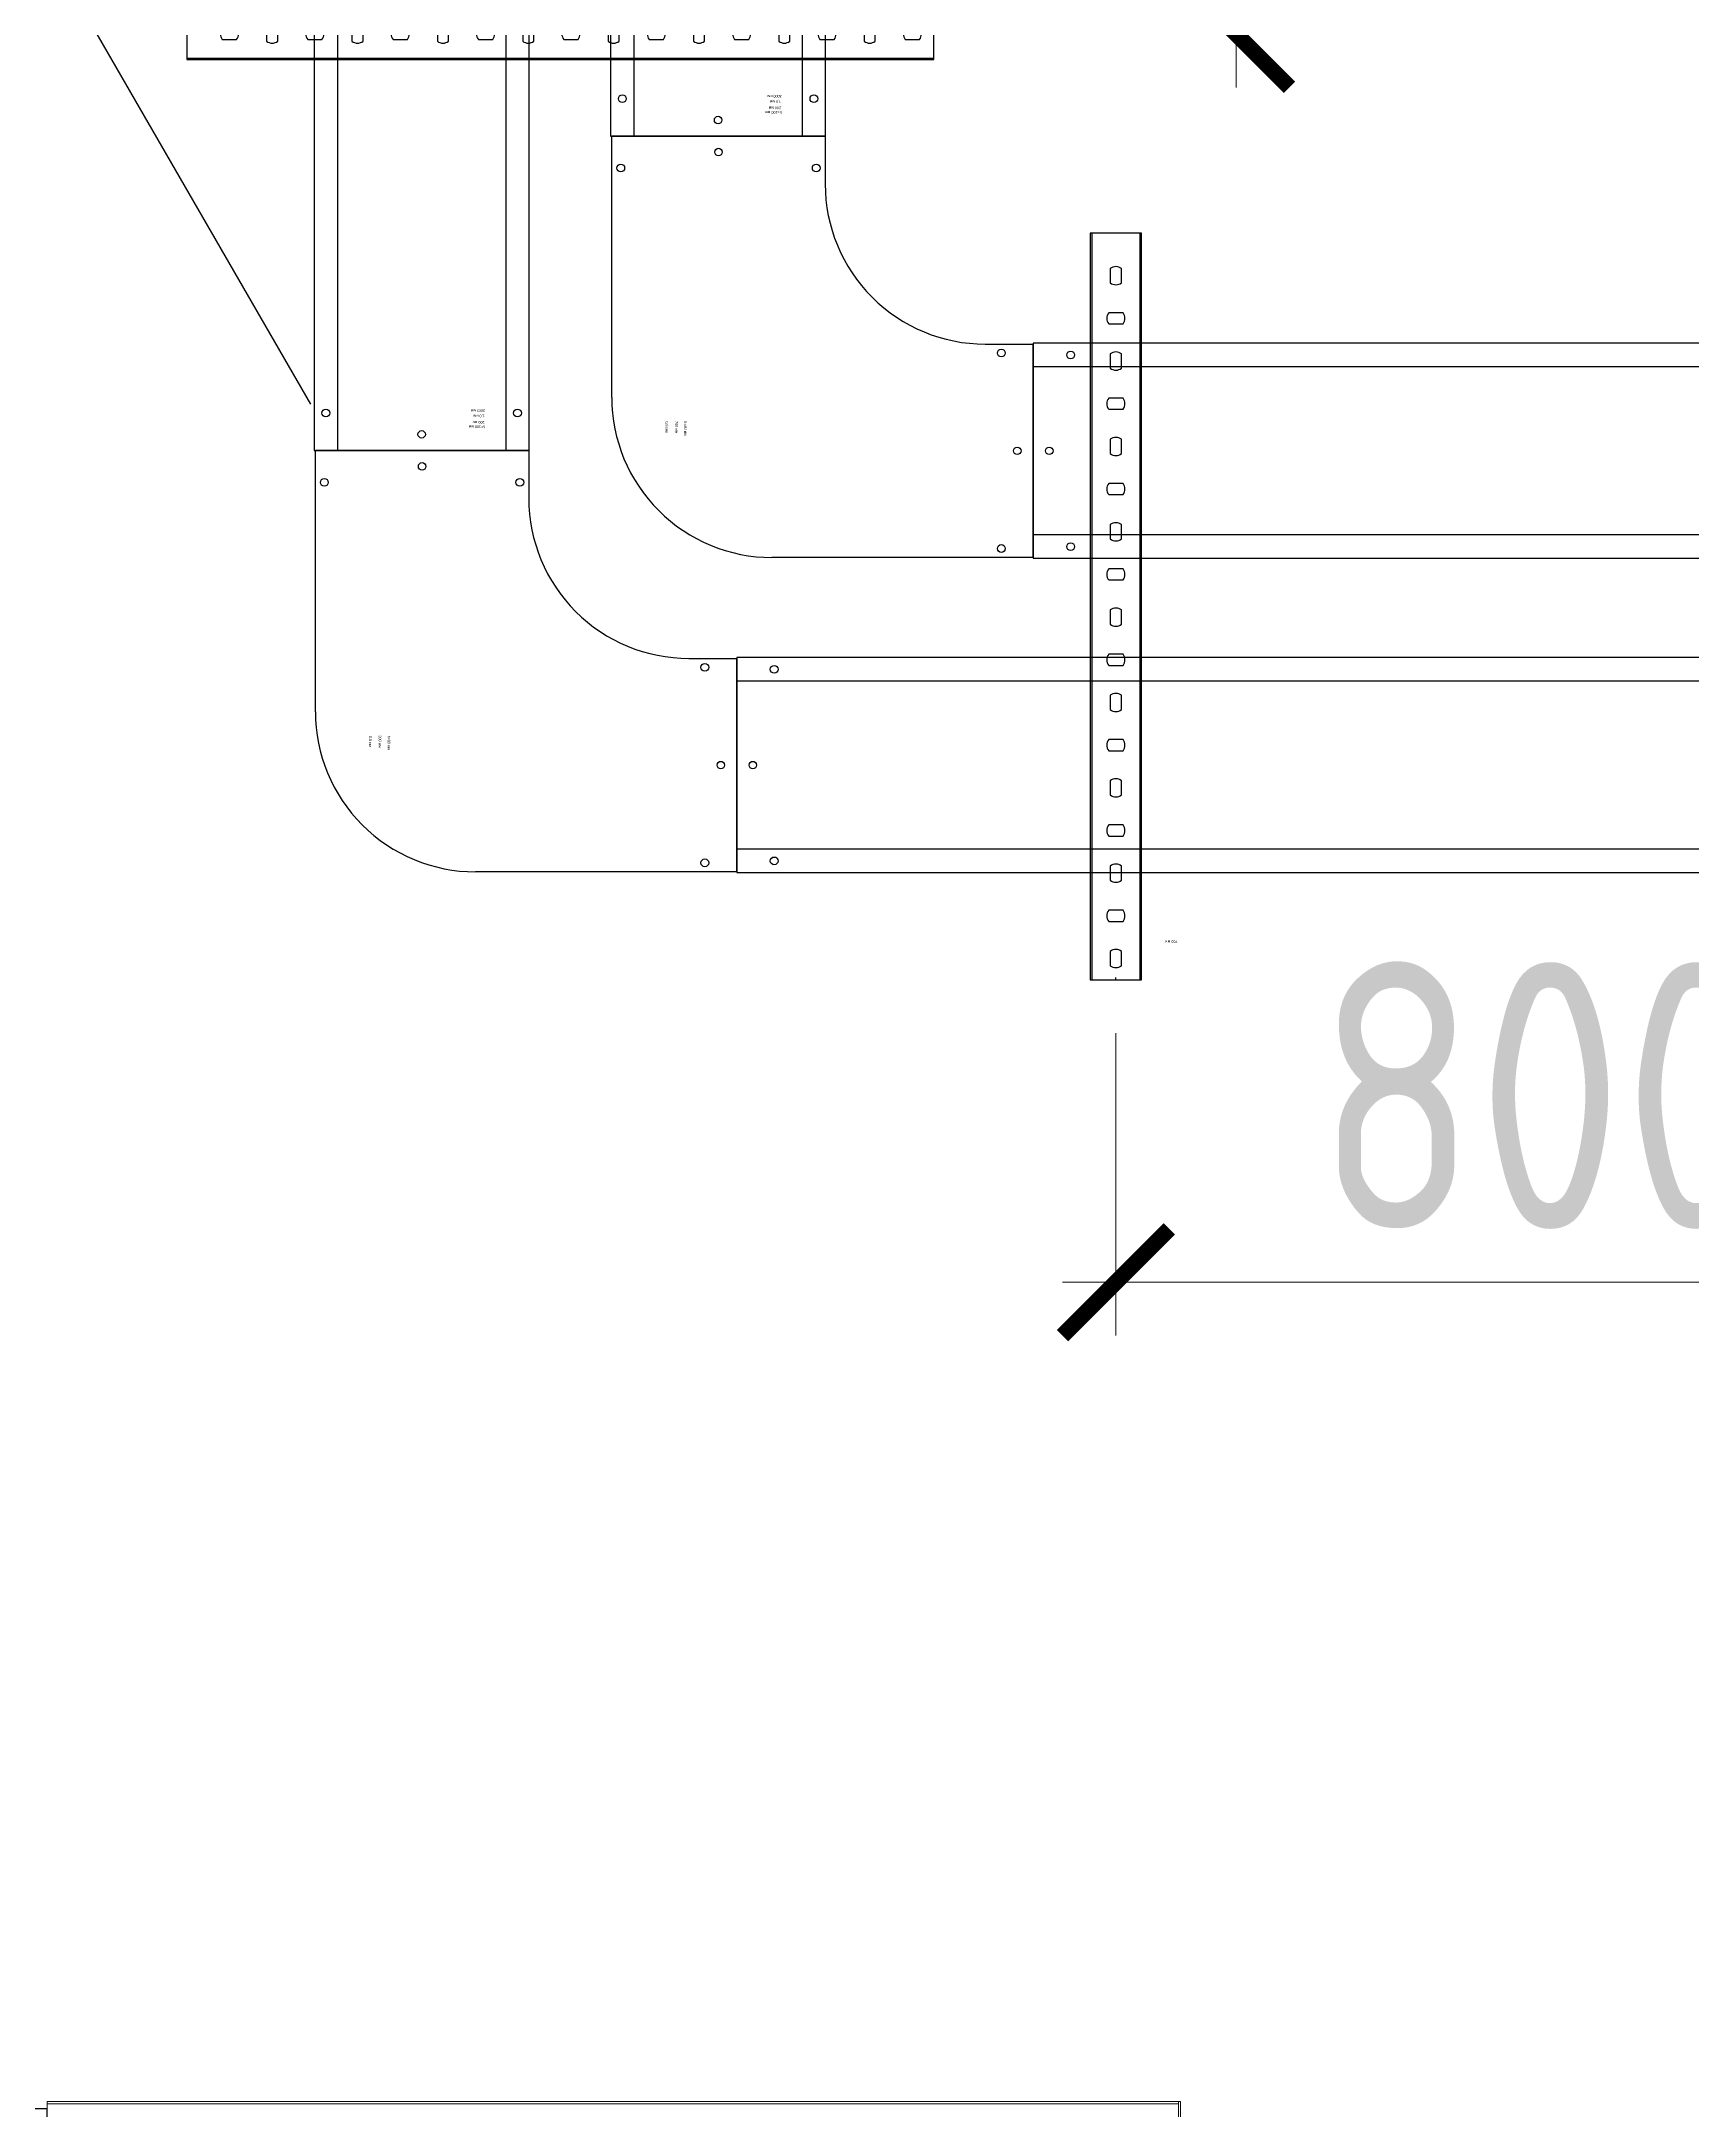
# Model space of a CAD drawing. Header units: millimetres. Extents: x -42533 to 645315, y 3457 to 82611.
# Drawn here: x 280672 to 282219, y 35182 to 37122 of the extents above; entities that cross this region are included whole.
import ezdxf
from ezdxf.enums import TextEntityAlignment as Align

# ---------------------------------------------------------------- set-up
doc = ezdxf.new("R2018")
doc.units = ezdxf.units.MM
for name, color, linetype in [('00_00_потолок_Панели из стали', 7, 'Continuous'), ('ЭОМ_Лотки авар.', 1, 'Continuous'), ('ЭОМ_Лотки рабочие', 5, 'Continuous')]:
    doc.layers.add(name, color=color, linetype=linetype)
for name, color, linetype, lineweight in [('Двери', 7, 'Continuous', 9), ('Стены несущие', 7, 'Continuous', 30), ('Стены отделка', 7, 'Continuous', 30), ('Стены штриховка', 7, 'Continuous', 9), ('ШТРИХОВКА', 252, 'Continuous', 15)]:
    doc.layers.add(name, color=color, linetype=linetype, lineweight=lineweight)
doc.styles.get("Standard").update_dxf_attribs({"font": 'arial.ttf'})
doc.styles.add('М2', font='isocpeur.ttf', dxfattribs={"width": 0.8})
doc.dimstyles.new('М2-100', dxfattribs={"dimtxt": 250, "dimasz": 100, "dimexe": 50, "dimexo": 50, "dimgap": 50, "dimtad": 1, "dimdec": 0, "dimzin": 1, "dimtxsty": 'М2', "dimblk": 'ARCHTICK', "dimcen": 2.5, "dimdle": 50, "dimclre": 256, "dimclrt": 256, "dimadec": 0, "dimazin": 0, "dimtfac": 1, "dimtdec": 0, "dimtix": 1, "dimtmove": 1, "dimatfit": 3, "dimldrblk": 'NONE', "dimfxl": 1, "dimtolj": 1, "dimlwd": 9, "dimlwe": 9, "dimarcsym": 1})

# ---------------------------------------------------------------- blocks, each defined once
blk = doc.blocks.new('План 3 этажа')
at = {"layer": 'Двери', "color": 8, "lineweight": 30}
blk.add_line((427.343, 11257.902), (884.843, 10465.489), dxfattribs=at)
at = {"layer": 'Стены несущие', "color": 8}
for p, q in [((637.837, 8867.492), (-5760.101, 8867.492)), ((642.633, 7859.169), (637.837, 8867.492))]:
    blk.add_line(p, q, dxfattribs=at)
at = {"layer": 'Стены отделка', "color": 8, "lineweight": 9}
for p, q in [((1700.207, 8874.444), (637.804, 8874.444)), ((637.804, 8874.444), (637.837, 8867.492)), ((1700.207, 7561.902), (1700.207, 8874.444))]:
    blk.add_line(p, q, dxfattribs=at)
at = {"layer": 'Стены штриховка', "color": 8}
for p, q in [((1698.207, 8872.444), (637.814, 8872.444)), ((1698.207, 7561.902), (1698.207, 8874.444))]:
    blk.add_line(p, q, dxfattribs=at)
blk = doc.blocks.new('*U36')
at = {"color": 0, "linetype": 'ByBlock', "lineweight": -2}
for p, q in [((100, 295), (-100, 295)), ((-100, 250), (-100, 295)), ((100, 295), (100, 50)), ((-295, 100), (-295, -100)), ((-295, 100), (-250, 100)), ((-50, -100), (-295, -100))]:
    blk.add_line(p, q, dxfattribs=at)
for centre, radius in [((0, 280), 3.5), ((-91.6, 265), 3.65), ((91.6, 265), 3.65), ((-265, 91.6), 3.65), ((-280, 0), 3.5), ((-265, -91.6), 3.65)]:
    blk.add_circle(centre, radius, dxfattribs=at)
for centre in [(-250, 250), (-50, 50)]:
    blk.add_arc(centre, 150, 270, 0, dxfattribs=at)
at = {"color": 0, "linetype": 'ByBlock', "lineweight": -2, "flags": 9}
for tag, p in [('НАИМЕНОВАНИЕ', (-27.7, -11.1)), ('АРТИКУЛ', (-26.9, -16.8)), ('ПРИМЕЧАНИЕ', (-27.4, -22.9))]:
    blk.add_attdef(tag, p, '', height=2.5, dxfattribs=at)
at = {"color": 0, "linetype": 'ByBlock', "lineweight": -2, "flags": 104}
for tag, p in [('ШИРИНА', (-27.8, -38.1)), ('ВЫСОТА', (-27.6, -29.7)), ('ТОЛЩИНА', (-27.5, -47.3))]:
    blk.add_attdef(tag, text='', height=2.5, dxfattribs=at).set_placement(p, align=Align.TOP_LEFT)
blk = doc.blocks.new('*U1329')
at = {"color": 0, "linetype": 'Continuous', "lineweight": 25}
for p, q in [((-78.8, -46976.1), (-78.8, 0)), ((78.8, -46976.1), (78.8, 0))]:
    blk.add_line(p, q, dxfattribs=at)
blk.add_lwpolyline([(100.8, -46976.1), (100.8, 0), (-100.8, 0), (-100.8, -46976.1)], close=True, dxfattribs=at)
at = {"color": 0, "linetype": 'ByBlock', "lineweight": -2}
blk.add_circle((0, -15), 3.5, dxfattribs=at)
at = {"color": 0, "linetype": 'Continuous', "lineweight": 25}
for centre, radius in [((0, -15), 3.5), ((-89.8, -35), 3.65), ((89.8, -35), 3.65)]:
    blk.add_circle(centre, radius, dxfattribs=at)
at = {"color": 0, "flags": 9}
for tag, p in [('АРТИКУЛ', (-59.7, -11.8)), ('НАИМЕНОВАНИЕ', (-59.1, -7)), ('ПРИМЕЧАНИЕ', (-58.8, -17.3))]:
    blk.add_attdef(tag, text='', height=2.5, dxfattribs=at).set_placement(p, align=Align.TOP_LEFT)
at = {"color": 0, "lineweight": 30, "flags": 104}
for tag, p in [('ВЫСОТА', (-59.6, -20.9)), ('ДЛИНА', (-59.5, -36.1)), ('ТОЛЩИНА', (-59, -31)), ('ШИРИНА', (-58.9, -25.1))]:
    blk.add_attdef(tag, text='', height=2.5, dxfattribs=at).set_placement(p, align=Align.TOP_LEFT)
blk = doc.blocks.new('*U1334')
at = {"color": 0, "linetype": 'Continuous', "lineweight": 25}
for p, q in [((-78.8, -46398.7), (-78.8, 0)), ((78.8, -46398.7), (78.8, 0))]:
    blk.add_line(p, q, dxfattribs=at)
blk.add_lwpolyline([(100.8, -46398.7), (100.8, 0), (-100.8, 0), (-100.8, -46398.7)], close=True, dxfattribs=at)
at = {"color": 0, "linetype": 'ByBlock', "lineweight": -2}
blk.add_circle((0, -15), 3.5, dxfattribs=at)
at = {"color": 0, "linetype": 'Continuous', "lineweight": 25}
for centre, radius in [((0, -15), 3.5), ((-89.8, -35), 3.65), ((89.8, -35), 3.65)]:
    blk.add_circle(centre, radius, dxfattribs=at)
at = {"color": 0, "flags": 9}
for tag, p in [('АРТИКУЛ', (-59.7, -11.8)), ('НАИМЕНОВАНИЕ', (-59.1, -7)), ('ПРИМЕЧАНИЕ', (-58.8, -17.3))]:
    blk.add_attdef(tag, text='', height=2.5, dxfattribs=at).set_placement(p, align=Align.TOP_LEFT)
at = {"color": 0, "lineweight": 30, "flags": 104}
for tag, p in [('ВЫСОТА', (-59.6, -20.9)), ('ДЛИНА', (-59.5, -36.1)), ('ТОЛЩИНА', (-59, -31)), ('ШИРИНА', (-58.9, -25.1))]:
    blk.add_attdef(tag, text='', height=2.5, dxfattribs=at).set_placement(p, align=Align.TOP_LEFT)
blk = doc.blocks.new('*U45')
at = {"color": 0, "linetype": 'ByBlock', "lineweight": -2}
for points in [[(24, -700), (24, 0), (-24, 0), (-24, -700)], [(-22.5, -700), (-22.5, 0)], [(22.5, -700), (22.5, 0)], [(-24, -700), (24, -700)]]:
    blk.add_lwpolyline(points, dxfattribs=at)
at = {"color": 254, "transparency": 33554483}
blk.add_lwpolyline([(0, 0.7), (0, -2.2)], dxfattribs=at)
at = {"color": 0, "linetype": 'ByBlock', "lineweight": -2}
for points in [[(-5.2, -13.3), (-5.2, -26.7, 0.345739), (5.2, -26.7), (5.2, -13.3, 0.345739)], [(-6.7, -54.8, 0.345739), (-6.7, -65.2), (6.7, -65.2, 0.345739), (6.7, -54.8)], [(-5.2, -93.3), (-5.2, -106.7, 0.345739), (5.2, -106.7), (5.2, -93.3, 0.345739)], [(-6.7, -134.8, 0.345739), (-6.7, -145.2), (6.7, -145.2, 0.345739), (6.7, -134.8)], [(-5.2, -173.3), (-5.2, -186.7, 0.345739), (5.2, -186.7), (5.2, -173.3, 0.345739)], [(-6.7, -214.8, 0.345739), (-6.7, -225.2), (6.7, -225.2, 0.345739), (6.7, -214.8)], [(-5.2, -253.3), (-5.2, -266.7, 0.345739), (5.2, -266.7), (5.2, -253.3, 0.345739)], [(-6.7, -294.8, 0.345739), (-6.7, -305.2), (6.7, -305.2, 0.345739), (6.7, -294.8)], [(-5.2, -333.3), (-5.2, -346.7, 0.345739), (5.2, -346.7), (5.2, -333.3, 0.345739)], [(-6.7, -374.8, 0.345739), (-6.7, -385.2), (6.7, -385.2, 0.345739), (6.7, -374.8)], [(-5.2, -413.3), (-5.2, -426.7, 0.345739), (5.2, -426.7), (5.2, -413.3, 0.345739)], [(-6.7, -454.8, 0.345739), (-6.7, -465.2), (6.7, -465.2, 0.345739), (6.7, -454.8)], [(-5.2, -493.3), (-5.2, -506.7, 0.345739), (5.2, -506.7), (5.2, -493.3, 0.345739)], [(-6.7, -534.8, 0.345739), (-6.7, -545.2), (6.7, -545.2, 0.345739), (6.7, -534.8)], [(-5.2, -573.3), (-5.2, -586.7, 0.345739), (5.2, -586.7), (5.2, -573.3, 0.345739)], [(-6.7, -614.8, 0.345739), (-6.7, -625.2), (6.7, -625.2, 0.345739), (6.7, -614.8)], [(-5.2, -653.3), (-5.2, -666.7, 0.345739), (5.2, -666.7), (5.2, -653.3, 0.345739)]]:
    blk.add_lwpolyline(points, format="xyb", close=True, dxfattribs=at)
at = {"flags": 9}
for tag, p in [('НАИМЕНОВАНИЕ', (-58.2, -19.4)), ('АРТИКУЛ', (-58.9, -24.5)), ('ПРИМЕЧАНИЕ', (-58.3, -30.8))]:
    blk.add_attdef(tag, p, '', height=2.5, dxfattribs=at)
at = {"lineweight": 30, "flags": 104}
blk.add_attdef('ДЛИНА', text='', height=2.5, dxfattribs=at).set_placement((-57.7, -34.6), align=Align.TOP_LEFT)
blk = doc.blocks.new('_ArchTick')
at = {"color": 0, "linetype": 'ByBlock', "lineweight": 70, "const_width": 0.15}
blk.add_lwpolyline([(-0.5, -0.5), (0.5, 0.5)], dxfattribs=at)
blk = doc.blocks.new('*D1533')
at = {"layer": '00_00_потолок_Панели из стали', "lineweight": 9, "transparency": 16777216}
for p, q in [((281678.7, 36192.2), (281678.7, 35908.8)), ((282478.9, 36191.6), (282478.9, 35908.8))]:
    blk.add_line(p, q, dxfattribs=at)
at = {"layer": '00_00_потолок_Панели из стали', "color": 0, "lineweight": 9, "transparency": 16777216}
blk.add_line((282528.9, 35958.8), (281628.7, 35958.8), dxfattribs=at)
at = {"layer": 'Defpoints', "color": 0, "transparency": 16777216}
for p in [(281678.7, 36242.2), (282478.9, 36241.6), (281678.7, 35958.8)]:
    blk.add_point(p, dxfattribs=at)
at = {"layer": '00_00_потолок_Панели из стали', "color": 0, "lineweight": 9, "transparency": 16777216, "xscale": 100, "yscale": 100, "zscale": 100, "rotation": 180}
blk.add_blockref('_ArchTick', (281678.7, 35958.8), dxfattribs=at)
at = {"layer": '00_00_потолок_Панели из стали', "color": 0, "lineweight": 9, "transparency": 16777216, "xscale": 100, "yscale": 100, "zscale": 100}
blk.add_blockref('_ArchTick', (282478.9, 35958.8), dxfattribs=at)
at = {"layer": '00_00_потолок_Панели из стали', "transparency": 16777216, "insert": (282078.8, 36133.8), "char_height": 250, "attachment_point": 5, "style": 'М2'}
blk.add_mtext('\\A1;800', dxfattribs=at)
blk = doc.blocks.new('_None')
blk = doc.blocks.new('*D1764')
at = {"layer": '00_00_потолок_Панели из стали', "color": 0, "lineweight": 9, "transparency": 16777216}
blk.add_line((281791.4, 38110.5), (281791.4, 37078.7), dxfattribs=at)
at = {"layer": '00_00_потолок_Панели из стали', "lineweight": 9, "transparency": 16777216}
for p, q in [((281558, 38060.5), (281841.4, 38060.5)), ((281558, 37128.7), (281841.4, 37128.7))]:
    blk.add_line(p, q, dxfattribs=at)
at = {"layer": 'Defpoints', "color": 0, "transparency": 16777216}
for p in [(281508, 38060.5), (281508, 37128.7), (281791.4, 37128.7)]:
    blk.add_point(p, dxfattribs=at)
at = {"layer": '00_00_потолок_Панели из стали', "color": 0, "lineweight": 9, "transparency": 16777216, "xscale": 100, "yscale": 100, "zscale": 100}
for p, rotation in [((281791.4, 38060.5), 90), ((281791.4, 37128.7), 270)]:
    blk.add_blockref('_ArchTick', p, dxfattribs=dict(at, rotation=rotation))
at = {"layer": '00_00_потолок_Панели из стали', "transparency": 16777216, "insert": (281616.4, 37594.6), "char_height": 250, "attachment_point": 5, "rotation": 90, "style": 'М2'}
blk.add_mtext('\\A1;932', dxfattribs=at)
blk = doc.blocks.new('*U1166')
at = {"color": 0, "linetype": 'Continuous', "lineweight": 25}
for p, q in [((-78.8, -8810.2), (-78.8, 0)), ((78.8, -8810.2), (78.8, 0))]:
    blk.add_line(p, q, dxfattribs=at)
blk.add_lwpolyline([(100.8, -8810.2), (100.8, 0), (-100.8, 0), (-100.8, -8810.2)], close=True, dxfattribs=at)
at = {"color": 0, "linetype": 'ByBlock', "lineweight": -2}
blk.add_circle((0, -15), 3.5, dxfattribs=at)
at = {"color": 0, "linetype": 'Continuous', "lineweight": 25}
for centre, radius in [((0, -15), 3.5), ((-89.8, -35), 3.65), ((89.8, -35), 3.65)]:
    blk.add_circle(centre, radius, dxfattribs=at)
at = {"color": 0, "flags": 9}
for tag, p in [('АРТИКУЛ', (-59.7, -11.8)), ('НАИМЕНОВАНИЕ', (-59.1, -7)), ('ПРИМЕЧАНИЕ', (-58.8, -17.3))]:
    blk.add_attdef(tag, text='', height=2.5, dxfattribs=at).set_placement(p, align=Align.TOP_LEFT)
at = {"color": 0, "lineweight": 30, "flags": 104}
for tag, p in [('ВЫСОТА', (-59.6, -20.9)), ('ДЛИНА', (-59.5, -36.1)), ('ТОЛЩИНА', (-59, -31)), ('ШИРИНА', (-58.9, -25.1))]:
    blk.add_attdef(tag, text='', height=2.5, dxfattribs=at).set_placement(p, align=Align.TOP_LEFT)
blk = doc.blocks.new('*U1171')
at = {"color": 0, "linetype": 'Continuous', "lineweight": 25}
for p, q in [((-78.8, -8810.2), (-78.8, 0)), ((78.8, -8810.2), (78.8, 0))]:
    blk.add_line(p, q, dxfattribs=at)
blk.add_lwpolyline([(100.8, -8810.2), (100.8, 0), (-100.8, 0), (-100.8, -8810.2)], close=True, dxfattribs=at)
at = {"color": 0, "linetype": 'ByBlock', "lineweight": -2}
blk.add_circle((0, -15), 3.5, dxfattribs=at)
at = {"color": 0, "linetype": 'Continuous', "lineweight": 25}
for centre, radius in [((0, -15), 3.5), ((-89.8, -35), 3.65), ((89.8, -35), 3.65)]:
    blk.add_circle(centre, radius, dxfattribs=at)
at = {"color": 0, "flags": 9}
for tag, p in [('АРТИКУЛ', (-59.7, -11.8)), ('НАИМЕНОВАНИЕ', (-59.1, -7)), ('ПРИМЕЧАНИЕ', (-58.8, -17.3))]:
    blk.add_attdef(tag, text='', height=2.5, dxfattribs=at).set_placement(p, align=Align.TOP_LEFT)
at = {"color": 0, "lineweight": 30, "flags": 104}
for tag, p in [('ВЫСОТА', (-59.6, -20.9)), ('ДЛИНА', (-59.5, -36.1)), ('ТОЛЩИНА', (-59, -31)), ('ШИРИНА', (-58.9, -25.1))]:
    blk.add_attdef(tag, text='', height=2.5, dxfattribs=at).set_placement(p, align=Align.TOP_LEFT)

msp = doc.modelspace()

# ---------------------------------------------------------------- block references
at = {"layer": 'ШТРИХОВКА'}
msp.add_blockref('План 3 этажа', (280039.2, 26316.4), dxfattribs=at)
at = {"layer": 'ЭОМ_Лотки авар.', "color": 1}
ref = msp.add_blockref('*U1166', (281305.9, 37033.1), dxfattribs=dict(at, rotation=180))
lines = msp.add_mtext('3000 мм', dxfattribs={"layer": '0', "color": 0, "insert": (281365.5, 37069.2), "char_height": 2.5, "attachment_point": 1, "rotation": 180})
ref.add_attrib('ДЛИНА', '', (281365.5, 37069.2)).embed_mtext(lines)
lines = msp.add_mtext('1,0 мм', dxfattribs={"layer": '0', "color": 0, "insert": (281364.9, 37064.2), "char_height": 2.5, "attachment_point": 1, "rotation": 180})
ref.add_attrib('ТОЛЩИНА', '', (281364.9, 37064.2)).embed_mtext(lines)
lines = msp.add_mtext('h=100 мм', dxfattribs={"layer": '0', "color": 0, "insert": (281365.5, 37054), "char_height": 2.5, "attachment_point": 1, "rotation": 180})
ref.add_attrib('ВЫСОТА', '', (281365.5, 37054)).embed_mtext(lines)
lines = msp.add_mtext('200 мм', dxfattribs={"layer": '0', "color": 0, "insert": (281364.9, 37058.3), "char_height": 2.5, "attachment_point": 1, "rotation": 180})
ref.add_attrib('ШИРИНА', '', (281364.9, 37058.3)).embed_mtext(lines)
ref = msp.add_blockref('*U36', (281306.3, 36738.1), dxfattribs=dict(at, rotation=270))
lines = msp.add_mtext('h=80 мм', dxfattribs={"layer": '0', "color": 0, "linetype": 'ByBlock', "lineweight": -2, "insert": (281276.6, 36765.7), "char_height": 2.5, "attachment_point": 1, "rotation": 270})
ref.add_attrib('ВЫСОТА', '', (281276.6, 36765.7), dxfattribs={"flags": 2}).embed_mtext(lines)
lines = msp.add_mtext('200 мм', dxfattribs={"layer": '0', "color": 0, "linetype": 'ByBlock', "lineweight": -2, "insert": (281268.2, 36765.9), "char_height": 2.5, "attachment_point": 1, "rotation": 270})
ref.add_attrib('ШИРИНА', '', (281268.2, 36765.9), dxfattribs={"flags": 2}).embed_mtext(lines)
lines = msp.add_mtext('0,8 мм', dxfattribs={"layer": '0', "color": 0, "linetype": 'ByBlock', "lineweight": -2, "insert": (281259.1, 36765.7), "char_height": 2.5, "attachment_point": 1, "rotation": 270})
ref.add_attrib('ТОЛЩИНА', '', (281259.1, 36765.7), dxfattribs={"flags": 2}).embed_mtext(lines)
at = {"layer": 'ЭОМ_Лотки авар.', "color": 1, "rotation": 90}
msp.add_blockref('*U1334', (281601.3, 36738.1), dxfattribs=at)
at = {"layer": 'ЭОМ_Лотки рабочие'}
ref = msp.add_blockref('*U1171', (281028.1, 36738.5), dxfattribs=dict(at, rotation=180))
lines = msp.add_mtext('3000 мм', dxfattribs={"layer": '0', "color": 0, "insert": (281087.6, 36774.6), "char_height": 2.5, "attachment_point": 1, "rotation": 180})
ref.add_attrib('ДЛИНА', '', (281087.6, 36774.6)).embed_mtext(lines)
lines = msp.add_mtext('1,0 мм', dxfattribs={"layer": '0', "color": 0, "insert": (281087.1, 36769.5), "char_height": 2.5, "attachment_point": 1, "rotation": 180})
ref.add_attrib('ТОЛЩИНА', '', (281087.1, 36769.5)).embed_mtext(lines)
lines = msp.add_mtext('h=100 мм', dxfattribs={"layer": '0', "color": 0, "insert": (281087.7, 36759.4), "char_height": 2.5, "attachment_point": 1, "rotation": 180})
ref.add_attrib('ВЫСОТА', '', (281087.7, 36759.4)).embed_mtext(lines)
lines = msp.add_mtext('200 мм', dxfattribs={"layer": '0', "color": 0, "insert": (281087, 36763.6), "char_height": 2.5, "attachment_point": 1, "rotation": 180})
ref.add_attrib('ШИРИНА', '', (281087, 36763.6)).embed_mtext(lines)
ref = msp.add_blockref('*U45', (281508, 37128.7), dxfattribs=dict(at, rotation=270))
lines = msp.add_mtext('700 мм', dxfattribs={"layer": '0', "insert": (281473.4, 37186.4), "char_height": 2.5, "attachment_point": 1, "rotation": 270})
ref.add_attrib('ДЛИНА', '', (281473.4, 37186.4), dxfattribs={"flags": 2}).embed_mtext(lines)
ref = msp.add_blockref('*U45', (281678.7, 36242.2), dxfattribs=dict(at, rotation=180))
lines = msp.add_mtext('700 мм', dxfattribs={"layer": '0', "insert": (281736.4, 36276.8), "char_height": 2.5, "attachment_point": 1, "rotation": 180})
ref.add_attrib('ДЛИНА', '', (281736.4, 36276.8)).embed_mtext(lines)
ref = msp.add_blockref('*U36', (281028.5, 36443.5), dxfattribs=dict(at, rotation=270))
lines = msp.add_mtext('h=80 мм', dxfattribs={"layer": '0', "color": 0, "linetype": 'ByBlock', "lineweight": -2, "insert": (280998.7, 36471.1), "char_height": 2.5, "attachment_point": 1, "rotation": 270})
ref.add_attrib('ВЫСОТА', '', (280998.7, 36471.1), dxfattribs={"flags": 2}).embed_mtext(lines)
lines = msp.add_mtext('200 мм', dxfattribs={"layer": '0', "color": 0, "linetype": 'ByBlock', "lineweight": -2, "insert": (280990.4, 36471.3), "char_height": 2.5, "attachment_point": 1, "rotation": 270})
ref.add_attrib('ШИРИНА', '', (280990.4, 36471.3), dxfattribs={"flags": 2}).embed_mtext(lines)
lines = msp.add_mtext('0,8 мм', dxfattribs={"layer": '0', "color": 0, "linetype": 'ByBlock', "lineweight": -2, "insert": (280981.2, 36471), "char_height": 2.5, "attachment_point": 1, "rotation": 270})
ref.add_attrib('ТОЛЩИНА', '', (280981.2, 36471), dxfattribs={"flags": 2}).embed_mtext(lines)
at = {"layer": 'ЭОМ_Лотки рабочие', "rotation": 90}
msp.add_blockref('*U1329', (281323.5, 36443.5), dxfattribs=at)

# ---------------------------------------------------------------- dimensions: what is measured, and where the dimension line sits
at = {"layer": '00_00_потолок_Панели из стали'}
dim = msp.add_linear_dim(base=(281791.4, 37128.7), p1=(281508, 38060.5), p2=(281508, 37128.7), angle=90, dimstyle='М2-100', dxfattribs=at)
dim.commit()
dim.dimension.update_dxf_attribs({"geometry": '*D1764', "text_midpoint": (281616.4, 37594.6)})
dim = msp.add_linear_dim(base=(281678.7, 35958.8), p1=(282478.9, 36241.6), p2=(281678.7, 36242.2), dimstyle='М2-100', dxfattribs=at)
dim.commit()
dim.dimension.update_dxf_attribs({"geometry": '*D1533', "text_midpoint": (282078.8, 36133.8)})

doc.saveas('drawing.dxf')
